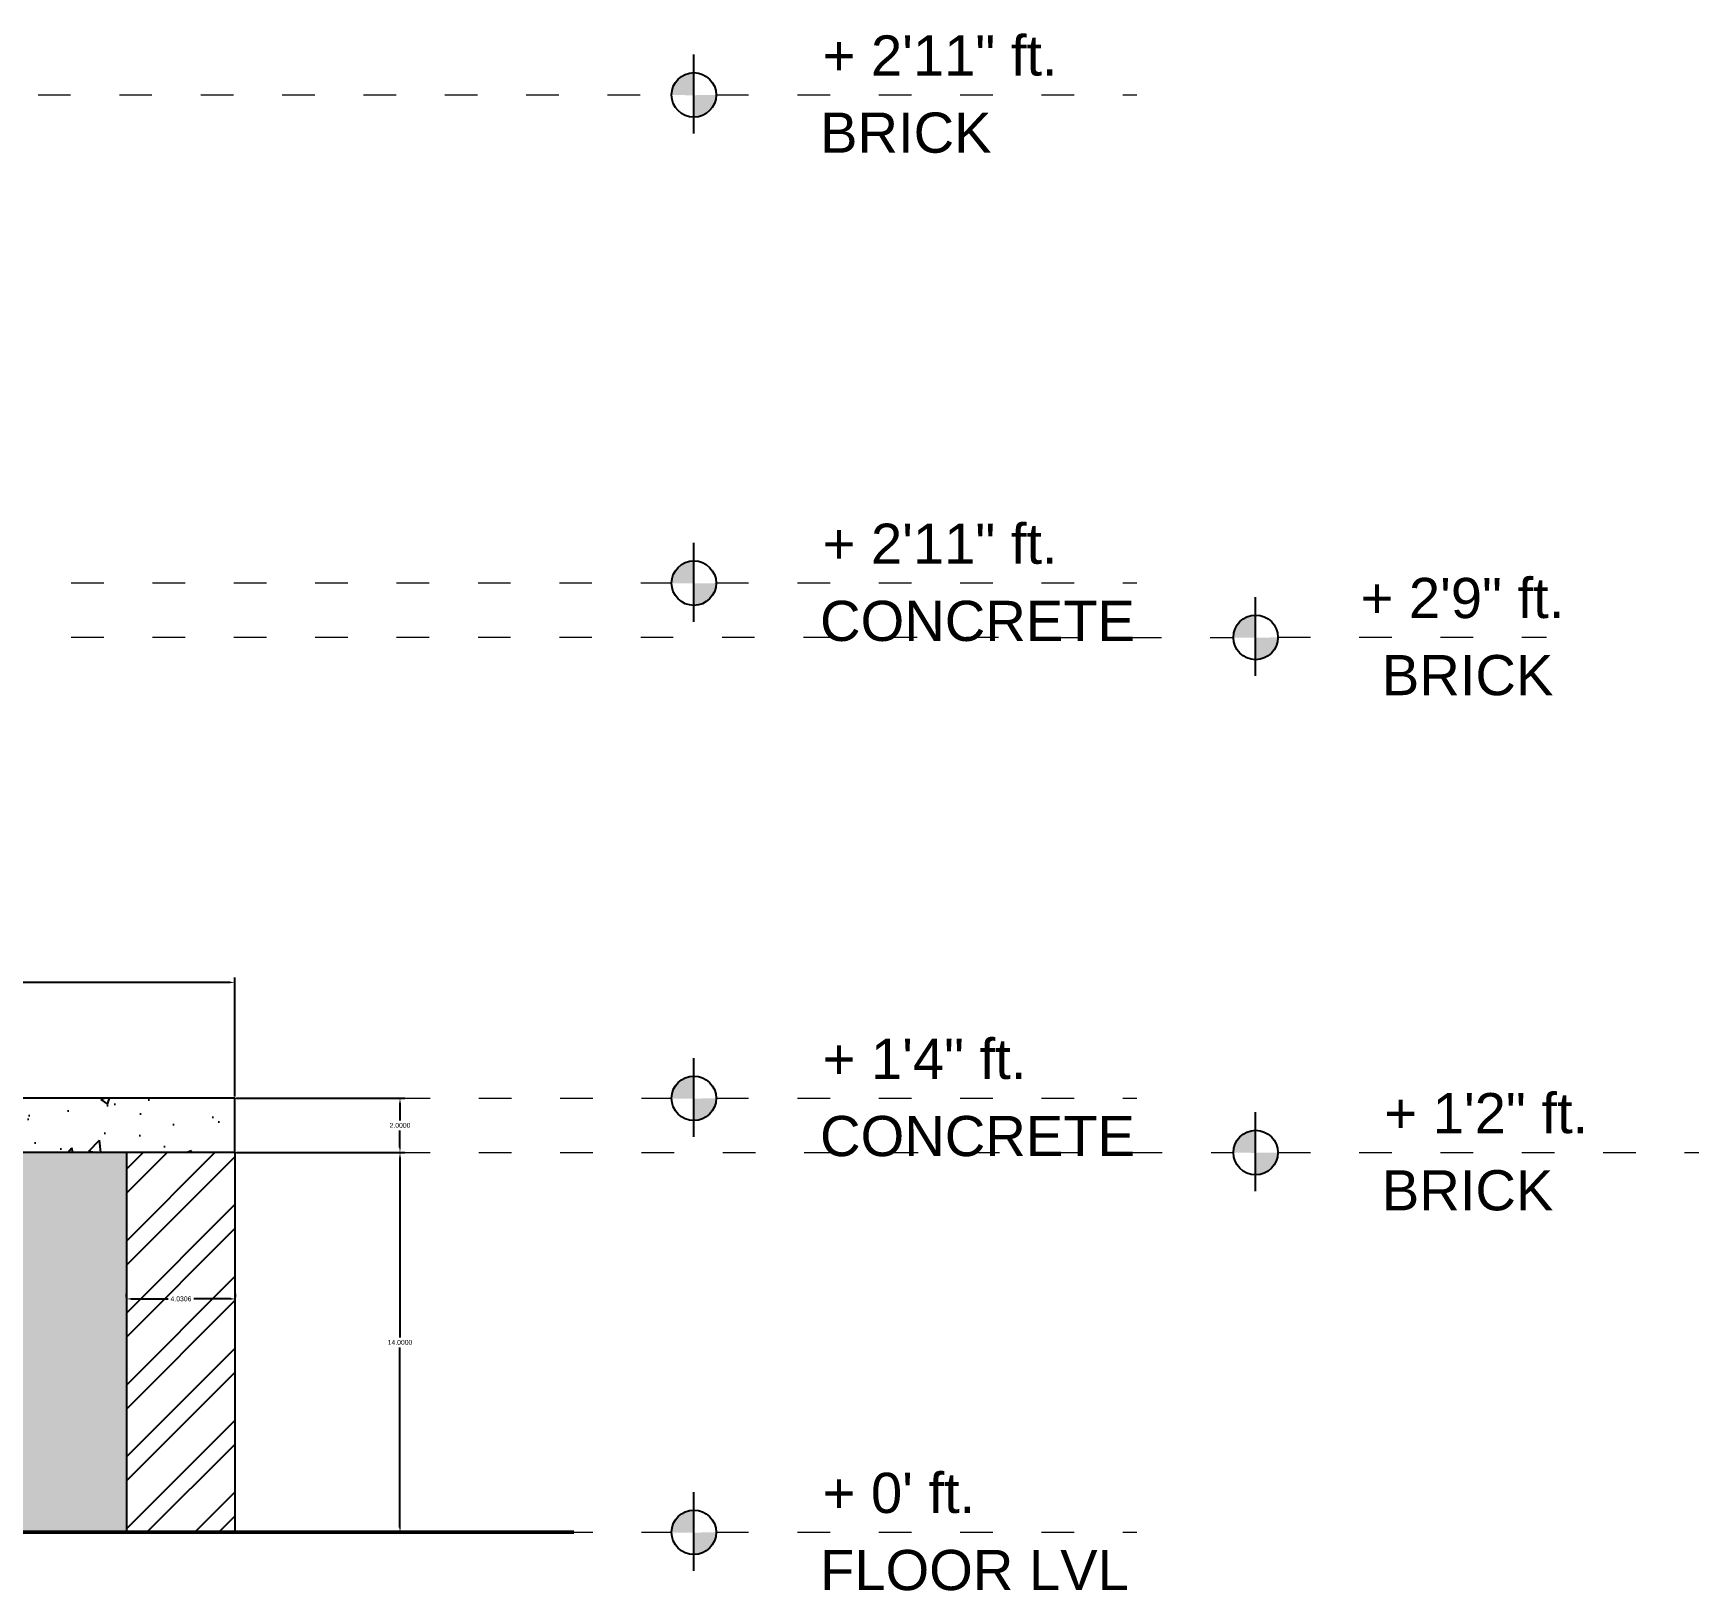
# Model space of a CAD drawing. Header units: inches. Extents: x 438 to 4290, y 203 to 1969.
# Drawn here: x 1955.2 to 2016.6, y 1641.9 to 1699.3 of the extents above; entities that cross this region are included whole.
import ezdxf

# ---------------------------------------------------------------- set-up
doc = ezdxf.new("R2010")
doc.units = ezdxf.units.IN
doc.linetypes.add('ACAD_ISO03W100', pattern=[30, 12, -18])
doc.layers.add('door dotted', color=150, linetype='ACAD_ISO03W100', lineweight=5)
doc.styles.get("Standard").update_dxf_attribs({"font": 'arial.ttf'})
doc.dimstyles.get("Standard").update_dxf_attribs({"dimtxt": 0.18, "dimasz": 0.18, "dimexe": 0.18, "dimexo": 0.0625, "dimgap": 0.09, "dimtad": 0, "dimtih": 1, "dimtoh": 1, "dimdec": 4, "dimzin": 0, "dimdsep": 46, "dimtxsty": 'Standard', "dimcen": 0.09, "dimadec": 0, "dimazin": 0, "dimtfac": 1, "dimtdec": 4, "dimtofl": 0, "dimtmove": 0, "dimatfit": 3, "dimfxl": 1, "dimtolj": 1, "dimtzin": 0, "dimarcsym": 0})

# ---------------------------------------------------------------- blocks, each defined once
blk = doc.blocks.new('*D102')
at = {"color": 0, "lineweight": -2, "transparency": 16777216}
for p, q in [((1962.73, 1658.01), (1968.938, 1658.01)), ((1968.758, 1657.83), (1968.758, 1651.192)), ((1968.758, 1644.19), (1968.758, 1650.828)), ((1962.73, 1644.01), (1968.938, 1644.01))]:
    blk.add_line(p, q, dxfattribs=at)
at = {"color": 0, "transparency": 16777216}
for points in [[(1968.728, 1657.83), (1968.788, 1657.83), (1968.758, 1658.01)], [(1968.728, 1644.19), (1968.788, 1644.19), (1968.758, 1644.01)]]:
    blk.add_solid(points, dxfattribs=at)
at = {"layer": 'Defpoints', "color": 0, "transparency": 16777216}
for p in [(1962.667, 1658.01), (1968.758, 1658.01), (1962.667, 1644.01)]:
    blk.add_point(p, dxfattribs=at)
at = {"color": 0, "transparency": 16777216, "insert": (1968.758, 1651.01), "char_height": 0.18, "attachment_point": 5}
blk.add_mtext('\\A1;14.0000', dxfattribs=at)
blk = doc.blocks.new('*D103')
at = {"color": 0, "lineweight": -2, "transparency": 16777216}
for p, q in [((1962.73, 1660.01), (1968.938, 1660.01)), ((1968.758, 1659.83), (1968.758, 1659.192)), ((1968.758, 1658.19), (1968.758, 1658.828)), ((1962.73, 1658.01), (1968.938, 1658.01))]:
    blk.add_line(p, q, dxfattribs=at)
at = {"color": 0, "transparency": 16777216}
for points in [[(1968.728, 1659.83), (1968.788, 1659.83), (1968.758, 1660.01)], [(1968.728, 1658.19), (1968.788, 1658.19), (1968.758, 1658.01)]]:
    blk.add_solid(points, dxfattribs=at)
at = {"layer": 'Defpoints', "color": 0, "transparency": 16777216}
for p in [(1962.667, 1660.01), (1968.758, 1660.01), (1962.667, 1658.01)]:
    blk.add_point(p, dxfattribs=at)
at = {"color": 0, "transparency": 16777216, "insert": (1968.758, 1659.01), "char_height": 0.18, "attachment_point": 5}
blk.add_mtext('\\A1;2.0000', dxfattribs=at)
blk = doc.blocks.new('*D65')
at = {"color": 0, "lineweight": -2, "transparency": 16777216}
for p, q in [((1958.667, 1652.677), (1958.667, 1652.795)), ((1962.698, 1652.677), (1962.698, 1652.795)), ((1958.847, 1652.615), (1960.215, 1652.615)), ((1962.518, 1652.615), (1961.15, 1652.615))]:
    blk.add_line(p, q, dxfattribs=at)
at = {"color": 0, "transparency": 16777216}
for points in [[(1958.847, 1652.645), (1958.847, 1652.585), (1958.667, 1652.615)], [(1962.518, 1652.645), (1962.518, 1652.585), (1962.698, 1652.615)]]:
    blk.add_solid(points, dxfattribs=at)
at = {"layer": 'Defpoints', "color": 0, "transparency": 16777216}
for p in [(1958.667, 1652.615), (1962.698, 1652.615), (1962.698, 1652.615)]:
    blk.add_point(p, dxfattribs=at)
at = {"color": 0, "transparency": 16777216, "insert": (1960.682, 1652.615), "char_height": 0.18, "attachment_point": 5}
blk.add_mtext('\\A1;4.0306', dxfattribs=at)
blk = doc.blocks.new('*D67')
at = {"color": 0, "lineweight": -2, "transparency": 16777216}
for p, q in [((1944.635, 1660.072), (1944.635, 1664.461)), ((1962.667, 1660.072), (1962.667, 1664.461)), ((1944.815, 1664.281), (1953.126, 1664.281)), ((1962.487, 1664.281), (1954.176, 1664.281))]:
    blk.add_line(p, q, dxfattribs=at)
at = {"color": 0, "transparency": 16777216}
for points in [[(1944.815, 1664.311), (1944.815, 1664.251), (1944.635, 1664.281)], [(1962.487, 1664.311), (1962.487, 1664.251), (1962.667, 1664.281)]]:
    blk.add_solid(points, dxfattribs=at)
at = {"layer": 'Defpoints', "color": 0, "transparency": 16777216}
for p in [(1962.667, 1664.281), (1944.635, 1660.01), (1962.667, 1660.01)]:
    blk.add_point(p, dxfattribs=at)
at = {"color": 0, "transparency": 16777216, "insert": (1953.651, 1664.281), "char_height": 0.18, "attachment_point": 5}
blk.add_mtext('\\A1;18.0323', dxfattribs=at)

msp = doc.modelspace()

# ---------------------------------------------------------------- hatches: boundary and pattern name
h = msp.add_hatch(color=256)
h.dxf.hatch_style = 1
edge = h.paths.add_edge_path()
edge.add_line((1979.59428, 1696.99014), (1979.59428, 1697.82326))
edge.add_arc((1979.59428, 1697.00183), 0.82142, 90, 180.5491657)
edge.add_line((1978.7729, 1696.99396), (1979.59428, 1696.99014))
edge = h.paths.add_edge_path()
edge.add_arc((1979.59438, 1697.00159), 0.82117, 269.99293, 360.0172992)
edge.add_line((1980.41555, 1697.00183), (1979.59428, 1696.99014))
edge.add_line((1979.59428, 1696.99014), (1979.59428, 1696.18041))
h = msp.add_hatch(color=256)
h.dxf.hatch_style = 1
edge = h.paths.add_edge_path()
edge.add_line((1979.59428, 1678.99014), (1979.59428, 1679.82326))
edge.add_arc((1979.59428, 1679.00183), 0.82142, 90, 180.5491657)
edge.add_line((1978.7729, 1678.99396), (1979.59428, 1678.99014))
edge = h.paths.add_edge_path()
edge.add_arc((1979.59438, 1679.00159), 0.82117, 269.99293, 360.0172992)
edge.add_line((1980.41555, 1679.00183), (1979.59428, 1678.99014))
edge.add_line((1979.59428, 1678.99014), (1979.59428, 1678.18041))
h = msp.add_hatch(color=256)
h.dxf.hatch_style = 1
edge = h.paths.add_edge_path()
edge.add_line((2000.31043, 1676.99014), (2000.31043, 1677.82326))
edge.add_arc((2000.31043, 1677.00183), 0.82142, 90, 180.5491657)
edge.add_line((1999.48905, 1676.99396), (2000.31043, 1676.99014))
edge = h.paths.add_edge_path()
edge.add_arc((2000.31053, 1677.00159), 0.82117, 269.99293, 360.0172992)
edge.add_line((2001.13171, 1677.00183), (2000.31043, 1676.99014))
edge.add_line((2000.31043, 1676.99014), (2000.31043, 1676.18041))
at = {"true_color": 0x939598}
h = msp.add_hatch(dxfattribs=at)
h.set_pattern_fill('AR-SAND', color=252, scale=0.5)
h.set_pattern_definition([(37.5, (-2399.15315, 4917.7643), (-0.03149668, 0.96341188), [0, -0.76, 0, -0.85, 0, -0.8125]), (7.5, (-2399.1531, 4917.7643), (0.88488835, 1.41107303), [0, -0.41, 0, -0.685, 0, -0.2625]), (327.5, (-2399.76815, 4917.7643), (1.55707093, 0.00282953), [0, -0.25, 0, -0.9, 0, -1.175]), (317.5, (-2399.7681, 4917.7643), (1.5030633, 0.43883778), [0, -0.125, 0, -0.59, 0, -0.675])])
h.paths.add_polyline_path([(1934.41227, 1644.00986), (1940.60406, 1644.00986), (1940.60406, 1677.00986), (1934.41227, 1677.00986)])
h.paths.add_polyline_path([(1944.63469, 1644.00986), (1958.66704, 1644.00986), (1958.66704, 1658.00986), (1944.63469, 1658.00986)])
h = msp.add_hatch(color=256)
h.dxf.hatch_style = 1
edge = h.paths.add_edge_path()
edge.add_line((1979.59428, 1659.99816), (1979.59428, 1660.83128))
edge.add_arc((1979.59428, 1660.00986), 0.82142, 90, 180.5491657)
edge.add_line((1978.7729, 1660.00199), (1979.59428, 1659.99816))
edge = h.paths.add_edge_path()
edge.add_arc((1979.59438, 1660.00961), 0.82117, 269.99293, 360.0172992)
edge.add_line((1980.41555, 1660.00986), (1979.59428, 1659.99816))
edge.add_line((1979.59428, 1659.99816), (1979.59428, 1659.18844))
h = msp.add_hatch(dxfattribs=at)
h.set_pattern_fill('AR-CONC', color=252, scale=0.5)
h.set_pattern_definition([(50, (-2399.1531, 4917.7643), (3.5863009, -0.3137607), [0.375, -4.125]), (355, (-2399.153, 4917.7643), (-0.6937567, 3.7609607), [0.3, -3.3]), (100.451444, (-2398.8543, 4917.738), (2.8925442, 3.4472), [0.318701, -3.5057106]), (46.1842, (-2399.153, 4918.7643), (5.3362067, -0.8275964), [0.5625, -6.1875]), (96.63564, (-2398.7085, 4918.6953), (4.6733097, 4.870593), [0.4780517, -5.258569]), (351.18416, (-2399.153, 4918.764), (4.67331, 4.870593), [0.45, -4.95]), (21, (-2398.6531, 4918.5143), (2.9845353, -2.0130945), [0.375, -4.125]), (326, (-2398.653, 4918.5143), (1.2165767, 3.6257502), [0.3, -3.3]), (71.451445, (-2398.4044, 4918.3465), (4.2011119, 1.6126558), [0.318701, -3.5057106]), (37.5, (-2399.1531, 4917.7643), (0.06079928, 1.66446927), [0, -3.26, 0, -3.35, 0, -3.3125]), (7.5, (-2399.1531, 4917.7643), (1.3153477, 1.97205856), [0, -1.91, 0, -3.185, 0, -1.2625]), (327.5, (-2400.2681, 4917.7643), (2.66911218, -0.11277436), [0, -1.25, 0, -3.9, 0, -5.175]), (317.5, (-2400.7681, 4917.7643), (2.9159308, 0.5005249), [0, -1.625, 0, -2.59, 0, -3.675])])
h.paths.add_polyline_path([(1962.66704, 1658.00986), (1962.66704, 1660.00986), (1944.63469, 1660.00986), (1944.63469, 1658.00986)])
h = msp.add_hatch(color=256)
h.dxf.hatch_style = 1
edge = h.paths.add_edge_path()
edge.add_line((2000.31043, 1657.99816), (2000.31043, 1658.83128))
edge.add_arc((2000.31043, 1658.00986), 0.82142, 90, 180.5491657)
edge.add_line((1999.48905, 1658.00199), (2000.31043, 1657.99816))
edge = h.paths.add_edge_path()
edge.add_arc((2000.31053, 1658.00961), 0.82117, 269.99293, 360.0172992)
edge.add_line((2001.13171, 1658.00986), (2000.31043, 1657.99816))
edge.add_line((2000.31043, 1657.99816), (2000.31043, 1657.18844))
h = msp.add_hatch(dxfattribs=at)
h.set_pattern_fill('ANSI32', color=252, scale=5)
h.set_pattern_definition([(45, (-2399.1531, 4917.7643), (-1.3258252, 1.3258252), []), (45, (-2398.2693, 4917.7643), (-1.3258252, 1.3258252), [])])
h.paths.add_polyline_path([(1958.66704, 1644.00986), (1962.66704, 1644.00986), (1962.66704, 1658.00986), (1958.66704, 1658.00986)])
h = msp.add_hatch(color=256)
h.dxf.hatch_style = 1
edge = h.paths.add_edge_path()
edge.add_line((1979.59428, 1643.99816), (1979.59428, 1644.83128))
edge.add_arc((1979.59428, 1644.00986), 0.82142, 90, 180.5491657)
edge.add_line((1978.7729, 1644.00199), (1979.59428, 1643.99816))
edge = h.paths.add_edge_path()
edge.add_arc((1979.59438, 1644.00961), 0.82117, 269.99293, 360.0172992)
edge.add_line((1980.41555, 1644.00986), (1979.59428, 1643.99816))
edge.add_line((1979.59428, 1643.99816), (1979.59428, 1643.18844))

# ---------------------------------------------------------------- linework, layer by layer
for p, q in [((1962.66704, 1658.00986), (1962.66704, 1660.00986)), ((1958.66704, 1658.00986), (1958.66704, 1644.00986)), ((1962.66704, 1658.00986), (1962.66704, 1644.00986))]:
    msp.add_line(p, q)
for points in [[(1979.59428, 1695.58039), (1979.59428, 1698.48624)], [(1979.59428, 1677.58039), (1979.59428, 1680.48624)], [(2000.31043, 1675.58039), (2000.31043, 1678.48624)], [(1979.59428, 1658.58842), (1979.59428, 1661.49427)], [(1962.66704, 1660.00986), (1944.63469, 1660.00986)], [(2000.31043, 1656.58842), (2000.31043, 1659.49427)], [(1962.66704, 1658.00986), (1944.63469, 1658.00986)], [(1979.59428, 1642.58842), (1979.59428, 1645.49427)]]:
    msp.add_lwpolyline(points)
at = {"lineweight": 50}
msp.add_lwpolyline([(1891.26523, 1644.00986), (1975.16704, 1644.00986)], dxfattribs=at)
for centre in [(1979.59428, 1697.00183), (1979.59428, 1679.00183), (2000.31043, 1677.00183), (1979.59428, 1660.00986), (2000.31043, 1658.00986), (1979.59428, 1644.00986)]:
    msp.add_circle(centre, 0.82142)
at = {"layer": 'door dotted', "ltscale": 0.1}
for points in [[(1934.41227, 1697.00986), (1978.77286, 1697.00986)], [(1980.4157, 1697.00986), (1995.9332, 1697.00986)], [(1944.63469, 1679.00986), (1978.77286, 1679.00986)], [(1980.4157, 1679.00986), (1995.9332, 1679.00986)], [(1944.63469, 1677.00986), (1999.48901, 1677.00286)], [(2001.13181, 1677.00986), (2011.0426, 1677.00986)], [(1962.66704, 1660.00986), (1978.77286, 1660.00986)], [(1980.4157, 1660.00986), (1995.9332, 1660.00986)], [(1962.66704, 1658.00986), (1999.48901, 1658.00986)], [(2001.13185, 1658.00986), (2016.64935, 1658.00986)], [(1962.66704, 1644.00986), (1978.77286, 1644.00986)], [(1980.4157, 1644.00986), (1995.9332, 1644.00986)]]:
    msp.add_lwpolyline(points, dxfattribs=at)

# ---------------------------------------------------------------- texts
for s, height, p in [('+ 2\'11" ft.', 1.4814335, (1984.34314, 1697.7137)), ('BRICK', 1.481433, (1984.24903, 1694.86994)), ('+ 2\'11" ft.', 1.4814335, (1984.34314, 1679.7137)), ('+ 2\'9" ft.', 1.481433, (2004.17984, 1677.7137)), ('CONCRETE', 1.481433, (1984.24903, 1676.86994)), ('BRICK', 1.481433, (2004.96518, 1674.86994)), ('+ 1\'4" ft.', 1.481433, (1984.34314, 1660.72173)), ('+ 1\'2" ft.', 1.481433, (2005.05929, 1658.72173)), ('CONCRETE', 1.481433, (1984.24903, 1657.87797)), ('BRICK', 1.481433, (2004.96518, 1655.87797)), ("+ 0' ft.", 1.481433, (1984.34314, 1644.72173)), ('FLOOR LVL', 1.481433, (1984.24903, 1641.87797))]:
    msp.add_text(s, height=height).set_placement(p)

# ---------------------------------------------------------------- dimensions: what is measured, and where the dimension line sits
for base, p1, p2, picture, middle in [((1962.667039, 1664.280929), (1944.634693, 1660.009862), (1962.667039, 1660.009862), '*D67', (1953.650866, 1664.280929)), ((1962.69767, 1652.61483), (1958.66704, 1652.61483), (1962.69767, 1652.61483), '*D65', (1960.68235, 1652.61483))]:
    dim = msp.add_linear_dim(base=base, p1=p1, p2=p2, dimstyle='Standard')
    dim.commit()
    dim.dimension.update_dxf_attribs({"geometry": picture, "text_midpoint": middle})
dim = msp.add_linear_dim(base=(1968.75831, 1660.00986), p1=(1962.66704, 1658.00986), p2=(1962.66704, 1660.00986), angle=90, dimstyle='Standard')
dim.commit()
dim.dimension.update_dxf_attribs({"geometry": '*D103', "text_midpoint": (1968.75831, 1659.00986)})
dim = msp.add_aligned_dim(p1=(1962.66704, 1644.00986), p2=(1962.66704, 1658.00986), distance=-6.09127, dimstyle='Standard')
dim.commit()
dim.dimension.update_dxf_attribs({"geometry": '*D102', "text_midpoint": (1968.75831, 1651.00986)})

doc.saveas('drawing.dxf')
